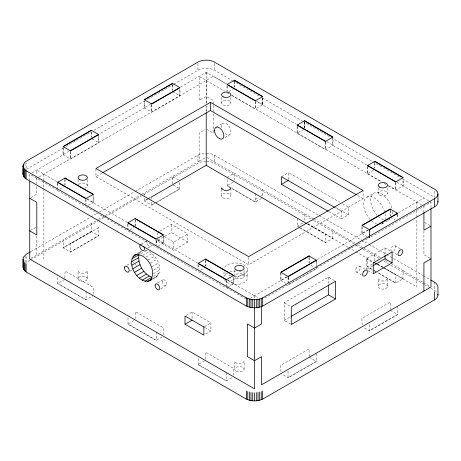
<?xml version="1.0" encoding="UTF-8"?>
<svg xmlns="http://www.w3.org/2000/svg" width="461" height="461" viewBox="0 0 461 461"><rect width="100%" height="100%" fill="white"/><g stroke="black" fill="none" stroke-linecap="round" stroke-linejoin="round"><path stroke-width="0.35" stroke-dasharray="2.31 1.73" d="M172.696 184.025L172.696 176.54L199.14 161.235L199.146 133.114L205.036 129.714M206.217 112.104L206.223 106.347L206.211 112M206.223 103.471L206.228 80.462L199.146 76.388L199.146 100.463L206.211 96.384L213.282 100.463L213.282 104.722M288.557 179.554L288.557 172.633L339.676 202.143M328.872 211.68L341.336 218.883L341.336 211.265L335.101 207.663M341.336 218.883L348.407 214.797L348.407 207.179L342.171 203.583M369.434 235.848L369.67 238.026M369.434 235.168L369.434 230.408M262.499 98.003L262.367 104.733L296.337 124.337M304.335 127.599L304.439 122.217M369.319 235.778L369.203 237.755L316.304 268.29L316.776 268.567L263.427 298.82M369.359 235.122L369.63 230.523M152.568 279.205C167.02 273.903 156.873 252.23 145.169 250.3M139.481 253.585L140.011 252.415L141.273 251.245M63.474 147.906L26.116 169.475L26.116 162.675M65.963 146.471L90.869 132.088M93.986 130.296L144.42 101.178L144.426 107.983L99.616 133.851M147.532 99.38L173.059 84.64M173.682 84.282L197.965 70.262A11.663 6.731 0 0 1 214.457 70.262L231.918 80.341M63.019 147.226L63.019 154.706L69.167 151.156M144.189 101.045L144.189 107.845L150.332 104.295M32.091 172.835L63.255 154.844L63.255 147.364M180.695 87.043L206.211 72.308L226.311 83.821M36.805 178.274L38.574 177.255M39.162 176.915L213.293 76.382L226.236 83.862M63.019 154.706L70.556 159.062L98.833 142.737L98.833 135.257M144.189 107.845L151.727 112.196L180.003 95.876L180.003 89.071M30.916 197.59L36.805 194.19L36.805 186.4M60.132 189.022L64.845 186.302M228.95 91.555L233.07 89.175M95.946 169.158L95.946 176.644L102.169 173.048M30.328 230.581L35.63 227.521M216.428 127L222.911 123.26M88.408 205.347L93.353 202.488L93.353 195.689M231.866 95.548L255.221 109.038L262.758 104.682L262.758 97.882M224.859 137.522L229.572 134.802M31.1 251.487L90.247 217.333M90.869 216.975L97.098 213.38M99.588 211.945L134.456 191.811M135.079 191.453L197.965 155.144L201.751 153.686L206.211 153.173M30.916 258.396L63.255 239.726L63.255 247.891L91.526 231.566L91.526 223.406L97.749 219.811M98.372 219.453L104.595 215.857M105.217 215.5L141.314 194.663M141.936 194.3L144.426 192.865L144.426 195.585M29.85 260.367L26.116 262.522L26.116 254.363M30.472 260.004L97.72 221.182M98.343 220.825L104.572 217.229M105.194 216.872L141.308 196.017M143.797 194.582L197.965 163.303A11.663 6.731 0 0 1 206.211 161.333M147.877 198.76L144.189 200.892L151.727 205.243L154.187 203.825M148.488 198.409L150.949 196.985M147.497 199.256L144.426 201.025L144.426 196.265M148.114 198.898L151.185 197.124M154.568 203.336L151.49 205.11L151.49 200.345M155.178 202.978L179.767 188.785L179.767 180.62M156.642 202.408L180.003 188.918L172.696 184.705M129.754 229.901L133.88 227.515M297.086 126.487L297.086 133.292L304.462 129.034M227.181 177.462L234.488 173.244L262.758 189.569L262.522 197.867M64.845 279.349L57.539 283.561L85.815 299.886L93.116 295.668M233.07 182.222L226.945 185.76L231.249 188.244M159.662 231.134L171.342 224.392L187.834 233.911L187.834 242.077L173.699 250.237L157.207 240.717L171.342 232.551L187.834 242.077M141.049 244.29L146.35 241.23M136.986 253.573L141.106 251.193M138 253.573L142.126 251.193M147.918 248.018L150.862 246.318M140.559 253.827L146.448 250.427M158.031 246.22L163.569 243.028L163.569 236.222M297.086 133.292L325.362 149.612L332.975 145.221L332.975 138.415M142.714 255.336L149.197 251.597M126.913 265.236L131.033 262.856M281.492 176.713L288.557 172.633M146.051 256.996L151.94 253.596M163.926 236.43L173.699 242.077L187.834 233.911M148.016 260.039L154.498 256.299M130.244 271.01L132.601 269.65M255.457 199.227L258.99 197.187M261.347 195.821L262.522 195.141M261.347 198.547L255.221 202.079L231.866 188.595M150.211 263.248L156.694 259.508M151.9 266.758L158.377 263.018M153.548 269.985L159.437 266.585M153.317 273.701L159.794 269.962M153.548 276.323L159.437 272.918M152.487 278.663L158.377 275.263M157.541 282.921L162.842 279.862M160.872 288.695L166.173 285.63M200.558 270.094L204.09 268.054M367.371 166.306L367.371 173.785L374.678 169.567M262.522 189.702L313.918 219.102M133.88 320.562L127.755 324.1L156.025 340.425L163.332 336.207M302.698 223.101L297.161 226.293L299.621 227.717M95.946 176.644L248.623 264.793L363.13 198.679L363.13 191.2M366.985 197.164L374.055 193.084M230.01 281.659L242.734 274.312M228.241 286.759L226.242 287.918L157.109 247.741M228.835 286.419L233.779 283.561L233.779 276.761M388.271 185.852L395.647 190.111L403.185 185.754L403.185 178.954M332.738 238.4L332.975 230.102L314.535 219.459M186.186 315.393L192.076 311.993L210.925 322.879L210.925 331.038L204.448 334.778M280.726 272.918L280.726 280.397L286.875 276.854M361.897 226.737L361.897 233.537L368.039 229.987M250.392 298.186L287.105 276.986M317.324 259.543L368.276 230.125M398.402 212.734L423.918 198M381.962 223.908L389.032 219.828M204.448 326.618L210.925 322.879M430.989 207.744L430.989 202.079L369.434 237.888L367.434 236.735M288.263 284.754L316.54 268.429L316.54 266.389M290.678 324.169L284.201 320.43L284.201 302.744L328.497 277.17L334.386 280.57M366.195 269.685L366.195 258.805L385.044 247.92L390.934 251.326M375.6 271.31L367.607 266.694L367.371 258.667L372.903 261.865M364.19 248.398L381.673 258.218M204.684 360.761L197.965 364.639L226.242 380.959L232.367 377.426M372.321 263.974L367.371 266.833L373.519 270.382M366.8 269.339L372.275 266.176M284.201 320.43L290.355 316.874M402.949 278.94L403.185 270.642L392.121 264.251M199.14 161.235L205.036 157.864M207.473 73.034L205.894 73.679L204.569 73.259M156.694 276.825L154.498 277.499L153.219 277.372M206.718 153.19L210.677 153.686L214.457 155.144L318.574 215.252M400.257 248.779L394.466 245.569A3.331 1.925 -60 0 0 392.115 246.929L391.625 247.643A3.331 1.925 -60 0 0 391.251 251.141M383.564 219.851L381.299 218.825A15.328 8.851 60 0 1 379.046 217.194M377.04 224.179L374.228 222.905A15.328 8.851 60 0 1 371.433 220.79M261.94 104.203L256.425 101.045L262.758 104.682M232.54 80.698L259.969 96.533M262.465 97.974L302.364 121.013M302.986 121.37L330.422 137.211M331.044 137.568L372.188 161.327M372.811 161.684L399.624 177.162M402.741 178.96L434.533 197.32L434.533 190.52M326.826 141.671L332.975 145.221M397.042 182.21L403.185 185.754M366.656 164.94L332.738 145.353L332.738 138.554M428.632 200.719L402.949 185.892L402.949 178.413M429.22 201.059L430.989 202.079M231.485 95.058L381.132 181.455M388.508 185.714L421.561 204.799M226.945 92.713L229.405 94.13M367.371 173.785L380.895 181.594M383.967 183.369L385.811 184.429M424.512 222.415L429.813 225.475M357.523 195.441L363.13 198.679M172.696 91.658L180.003 95.876M390.404 217.35L395.117 220.07M206.805 129.374L213.282 133.114L213.282 113.239M429.813 258.125L423.918 254.726L423.918 231.226M335.936 207.6L348.407 214.797M361.897 233.537L366.847 236.395M391.625 251.487L396.927 254.547M319.196 215.615L368.448 244.048M369.071 244.411L385.903 254.126M386.531 254.489L422.691 275.367M423.313 275.724L430.171 279.683M385.361 260.35L389.049 262.476M206.833 157.553L234.251 173.376L234.251 180.182M332.738 230.241L354.941 243.056M357.408 244.486L363.573 248.041M402.949 270.774L422.887 282.288M423.509 282.645L429.744 286.246M206.718 161.338A11.663 6.731 0 0 1 214.457 163.303L312.961 220.179M313.584 220.537L355.356 244.653M355.978 245.01L380.296 259.047M384.036 261.208L388.398 263.732M390.893 265.167L423.936 284.247M424.558 284.604L430.171 287.843M430.793 288.206L434.533 290.367A11.663 6.731 0 0 1 437.063 292.551M307.775 223.718L332.975 238.268L325.431 242.619L300.232 228.068M377.369 263.899L382.901 267.092M383.517 267.449L403.185 278.801L395.647 283.158L377.207 272.509M307.539 223.85L347.871 247.142M348.487 247.494L355.275 251.412M355.892 251.769L367.607 258.535M377.749 264.389L382.665 267.23M385.125 268.648L416.853 286.967L416.853 218.514M307.608 224.167L325.668 234.321L325.668 242.48L300.468 227.936M377.207 264.349L382.739 267.541M383.356 267.899L395.884 274.86L395.884 283.019L378.055 272.728M366.195 258.805L372.085 262.205M299.852 227.578L297.397 226.161L297.397 217.995M374.136 270.734L376.591 272.157M367.964 270.711L372.085 273.091M359.494 266.06L364.795 269.12M356.405 271.955L361.706 275.015M178.586 179.94L172.46 176.407L144.426 192.865M390.404 310.397L397.71 314.615L369.434 330.935L363.308 327.402M92.119 138.859L98.833 142.737M311.002 265.231L313.947 266.931M280.726 280.397L285.676 283.256M284.201 302.744L290.678 306.484M87.21 198.939L93.353 202.488M158.037 239.829L163.569 243.028M227.774 280.092L233.779 283.561M56.824 181.674L36.805 170.115L36.805 175.071M86.973 199.077L127.04 222.208M157.184 239.611L197.25 262.747M227.538 280.23L258.638 298.186M57.775 190.381L29.74 174.195L29.74 179.859M86.051 206.707L156.486 247.384M226.478 287.779L246.831 299.529M57.539 190.52L85.815 206.839M91.526 223.406L63.255 239.726M309.233 357.258L316.54 361.476L288.263 377.801L281.55 373.923M204.845 327.529L210.925 331.038M206.228 80.462L224.714 91.151M87.417 278.801L87.256 278.104A4.668 2.691 0 0 0 79.753 276.738A4.668 2.691 0 0 0 80.779 281.245A4.668 2.691 0 0 0 87.417 278.801L87.417 270.642C86.322 274.33 79.177 274.33 78.088 270.642L78.088 278.801M156.302 240.463L156.412 244.612M397.474 214.63L397.474 218.71M369.198 230.27L369.198 235.035M434.533 282.201L434.533 290.367M423.918 206.159L423.918 211.824M416.853 202.079L416.853 207.796M416.853 210.654L416.853 217.799M397.71 214.083L397.71 218.168M397.474 306.317L397.474 314.477L369.198 330.802L369.198 322.637M395.884 182.493L395.884 189.972M395.647 182.625L395.647 190.111M390.404 210.55L390.404 215.99M390.404 309.717L390.167 302.099L361.897 318.424L362.133 325.357M390.167 210.412L390.167 215.852M387.586 187.932L387.586 193.372A4.668 2.691 0 0 1 380.59 195.706A4.668 2.691 0 0 1 380.59 191.044A4.668 2.691 0 0 1 387.586 193.372M387.586 286.419A4.668 2.691 0 0 0 380.59 284.085A4.668 2.691 0 0 0 380.59 288.753A4.668 2.691 0 0 0 387.586 286.419L387.586 278.26C386.497 281.948 379.351 281.948 378.256 278.26L378.256 286.419M385.044 247.92L385.044 254.726M378.256 187.932L378.256 193.372M374.914 163.309L374.914 168.075M374.678 162.768L374.678 168.207M374.678 254.455L374.678 261.254M369.67 230.546L369.67 236.666M367.607 166.847L367.607 173.647M362.133 226.87L362.133 233.675M328.497 277.17L328.497 284.241M325.599 141.994L325.599 149.479M325.362 142.132L325.362 149.612M316.54 260.269L316.54 265.709M316.304 261.491L316.304 265.571M316.304 353.858L316.304 361.338L288.027 377.663L288.027 369.503M309.233 257.411L309.233 262.851M309.233 356.578L308.997 348.96L280.726 365.285L280.962 372.223M308.997 257.273L308.997 262.718M304.698 122.096L304.698 128.216M304.462 122.228L304.462 127.674M304.462 213.916L304.462 221.395M297.322 126.354L297.322 133.154M288.5 277.407L288.5 281.487M288.263 277.268L288.263 283.394M288.027 277.136L288.027 282.576M280.962 273.056L280.962 280.536M262.522 98.014L262.522 104.82M255.457 101.42L255.457 108.9M255.457 193.781L255.457 201.947L227.181 185.622L227.181 178.142M255.221 101.553L255.221 109.038M254.512 295.806L254.512 298.665M248.623 257.307L248.623 264.793M247.327 269.691L247.327 277.85M244.1 270.094L244.1 276.214M244.1 369.261L244.1 361.101C243.005 364.789 235.865 364.789 234.77 361.101L234.77 369.261M234.77 270.094L234.77 276.214M234.488 81.557L234.488 86.996M234.251 81.015L234.251 87.135M233.543 276.894L233.543 283.699M233.543 375.387L233.779 368.448L205.508 352.123L205.272 359.741M230.903 97.473L230.903 102.912A4.668 2.691 0 0 1 223.908 105.246A4.668 2.691 0 0 1 223.908 100.579A4.668 2.691 0 0 1 230.903 102.912M230.903 188.48L230.903 195.96M227.181 85.775L227.181 91.215M226.945 85.907L226.945 91.353M226.478 280.3L226.478 285.059M226.478 372.661L226.478 380.826L198.201 364.501L198.201 356.341M226.242 280.432L226.242 286.558M224 271.731L224 276.491M221.574 97.473L221.574 102.912M221.574 189.16L221.574 195.96M214.457 63.457L214.457 70.262M214.457 155.144L214.457 163.303M213.282 105.436L213.282 112.53M206.211 72.308L206.211 103.483M205.508 260.436L205.508 266.556M205.272 260.574L205.272 266.014M198.201 264.654L198.201 269.414M197.965 63.457L197.965 70.262M197.965 155.144L197.965 163.303M197.965 264.793L197.965 268.872M192.076 311.993L192.076 320.153M179.767 89.618L179.767 95.738M173.699 242.077L173.699 250.237M172.696 84.853L172.696 90.298M172.46 84.72L172.46 90.16M171.342 224.392L171.342 232.551M163.332 236.36L163.332 243.16M163.332 334.847L163.569 327.909L135.292 311.584L135.056 319.202M157.207 232.551L157.207 237.311M156.262 240.44L156.262 245.2M156.262 332.127L156.262 340.287L127.991 323.962L127.991 316.482M156.025 240.579L156.025 246.018M151.727 104.716L151.727 112.196M151.49 104.578L151.49 112.063M151.49 196.945L151.49 199.665M135.292 219.903L135.292 226.023M135.056 220.035L135.056 226.155M127.991 224.115L127.991 228.881M127.755 224.253L127.755 229.693M98.596 135.119L98.596 142.599M93.116 195.821L93.116 202.627M93.116 294.308L93.353 287.37L65.082 271.051L64.845 278.669M91.526 131.719L91.526 137.159M91.29 132.261L91.29 137.021M87.417 179.634L87.417 185.754M86.051 199.221L86.051 203.987M86.051 291.588L86.051 299.754L57.775 283.429L57.775 275.263M85.815 199.359L85.815 205.479M78.088 179.634L78.088 184.394M70.556 151.577L70.556 159.062M70.32 151.444L70.32 158.924M65.082 179.364L65.082 184.803M64.845 179.496L64.845 184.942M57.775 183.582L57.775 187.662M57.539 183.034L57.539 189.16M43.876 174.195L43.876 179.911M43.876 180.626L43.876 187.771M43.876 188.486L43.876 259.076M36.805 177.9L36.805 183.57M36.805 236.026L36.805 254.996M25.044 163.494L25.044 168.259M25.044 255.861L25.044 261.986M78.71 184.412A4.668 2.691 0 0 1 86.051 183.853A4.668 2.691 0 0 1 85.083 188.088M141.515 244.532A3.331 1.925 60 0 1 142.737 245.24M151.548 244.791A3.331 1.925 60 0 1 148.886 245.955A3.331 1.925 60 0 1 146.921 241.414M133.269 262.084A3.331 1.925 60 0 1 133.88 262.344M135.546 264.101A3.331 1.925 60 0 1 136.156 265.674M221.689 127.812A6.661 3.849 60 0 1 226.103 123.513A6.661 3.849 60 0 1 230.857 132.797A6.661 3.849 60 0 1 224.248 132.814M394.956 245.719A3.331 1.925 -60 0 1 395.469 248.387A3.331 1.925 -60 0 1 393.291 251.326M389.989 219.171A15.328 8.851 60 0 1 387.943 220.249M377.173 215.379A15.328 8.851 60 0 1 374.228 192.998A15.328 8.851 60 0 1 391.81 208.372M392.346 211.668A15.328 8.851 60 0 1 392.207 214.849M383.35 222.842A15.328 8.851 60 0 1 379.68 224.519M370.102 219.465A15.328 8.851 60 0 1 367.158 197.078A15.328 8.851 60 0 1 384.739 212.452M385.004 213.65A15.328 8.851 60 0 1 385.021 219.505M239.265 271.448A11.663 6.731 0 0 1 245.765 281.216L243.909 282.61A11.663 6.731 0 0 1 224.398 279.591M224.398 276.11A11.663 6.731 0 0 1 227.417 273.091M229.832 272.019A11.663 6.731 0 0 1 235.663 271.12M234.447 276.387A11.663 6.731 0 0 0 243.909 274.451L245.765 273.056A11.663 6.731 0 0 0 243.909 264.925A11.663 6.731 0 0 0 229.832 263.859L227.417 264.925A11.663 6.731 0 0 0 224.398 267.945M230.921 275.839A11.663 6.731 0 0 1 224.398 271.431M356.63 267.518L356.169 268.25A3.331 1.925 -60 0 0 356.739 272.042A3.331 1.925 -60 0 0 360.15 268.711A3.331 1.925 -60 0 0 358.393 266.078L356.63 267.518M91.29 231.428L63.019 247.753L70.556 252.109L98.833 235.784L91.29 231.428M98.833 227.619L70.32 243.811L70.32 251.971L98.596 235.646L98.833 227.619M222.94 197.867A4.668 2.691 0 0 0 230.748 196.657A4.668 2.691 0 0 0 225.031 193.361A4.668 2.691 0 0 0 222.94 197.867M236.136 371.168A4.668 2.691 0 0 0 243.938 369.958A4.668 2.691 0 0 0 238.228 366.662A4.668 2.691 0 0 0 236.136 371.168M162.151 281.389A3.331 1.925 60 0 0 165.689 285.785A3.331 1.925 60 0 0 165.689 281.072A3.331 1.925 60 0 0 162.151 281.389M236.136 278.121A4.668 2.691 0 0 0 243.938 276.911A4.668 2.691 0 0 0 238.228 273.615A4.668 2.691 0 0 0 236.136 278.121"/><path stroke-width="0.69" d="M151.49 196.945L206.211 165.315L206.217 112.824M328.244 211.322L281.492 184.331L281.492 176.713L334.479 207.306M151.392 279.885C139.222 287.405 124.142 261.658 135.805 254.253M144.869 281.331L151.94 277.251C143.308 273.943 137.499 263.888 138.951 254.754L131.886 258.84M23.05 166.029L24.185 163.038L26.116 161.315L197.965 62.097A11.663 6.731 0 0 1 214.457 62.097L434.533 189.16A11.663 6.731 0 0 1 434.533 198.679L434.533 206.839L262.684 306.058C257.601 308.426 251.429 308.426 246.341 306.058L26.116 178.908C21.448 176.333 23.332 170.276 23.05 166.029L23.557 168.063L26.116 170.749L246.341 297.898C251.429 300.267 257.601 300.267 262.684 297.898L434.533 198.679M23.05 174.195L23.177 173.169M437.852 294.245A11.663 6.731 0 0 1 434.533 299.886L262.684 399.105C257.601 401.473 251.429 401.473 246.341 399.105L26.116 271.955L23.557 269.27L23.177 266.216M230.903 187.8C229.814 191.488 222.669 191.488 221.574 187.8L221.574 189.16M149.623 280.905C158.14 271.932 146.661 252.046 134.629 254.933M63.255 146.679L91.526 130.359M144.426 99.818L172.696 83.493M70.32 150.764L98.596 134.439M151.49 103.898L179.767 87.578M210.452 102.371L95.946 168.478L248.623 256.627L363.13 190.52L210.452 102.371L210.452 110.531L356.278 194.721M102.791 172.691L210.452 110.531M30.472 251.844L26.116 254.363L23.557 257.048L23.177 258.051L23.177 268.267M132.941 256.495L137.067 254.115M131.523 261.796L138.594 257.716M131.886 265.173L138.951 261.093M132.941 268.74L140.011 264.66M281.492 184.331L288.557 180.245M134.629 272.249L141.7 268.169M136.825 275.459L143.895 271.379M139.383 278.162L146.448 274.082M142.126 280.161L149.197 276.081M147.428 281.585L152.142 278.865M204.235 327.177L185.005 316.073L185.005 324.239L192.076 320.153M280.962 272.376L309.233 256.051M362.133 225.51L390.404 209.19M288.027 276.456L316.304 260.131M369.198 229.59L397.474 213.27M430.989 226.155L423.918 230.241L423.918 212.533M372.886 265.824L385.044 258.805L392.115 262.885L392.115 252.006L373.266 262.885L373.266 273.771L392.115 262.885M290.966 316.523L328.497 294.856L335.568 298.935L335.568 281.25L291.271 306.824L291.271 324.509L335.568 298.935M430.989 258.805L423.918 262.885L423.918 291.047M234.251 80.335L262.522 96.654M304.462 120.868L332.738 137.194M374.678 161.408L402.949 177.733M227.181 84.415L255.457 100.74M367.607 165.487L395.884 181.813M297.322 124.994L325.599 141.314M430.793 280.046L435.541 282.864L437.552 285.221L437.95 286.967L437.95 295.126M306.381 223.458L206.211 165.315M373.519 262.217L376.591 263.992M64.845 178.136L93.116 194.461M135.056 218.675L163.332 235.001M205.272 259.215L233.543 275.534M57.775 182.222L86.051 198.541M127.991 222.755L156.262 239.08M198.201 263.294L226.478 279.62M29.74 198.27L36.805 202.35L36.805 235.001L29.74 230.921M185.005 324.239L203.854 335.118L203.854 326.958M437.95 193.92L437.95 202.079M434.533 291.727L434.533 299.886M430.989 208.453L430.989 286.967L261.583 384.768L261.583 356.612L254.512 360.692L247.448 356.612L247.448 323.962L254.512 328.042L261.583 323.962L261.583 306.26M385.044 255.406L385.044 258.805M328.497 284.95L328.497 294.856M262.684 297.898L262.684 306.058M262.684 390.94L262.684 399.105M261.26 298.515L261.26 306.68M261.26 391.562L261.26 399.722M259.699 299.01L259.699 307.176M259.699 392.057L259.699 400.217M258.033 299.373L258.033 307.533M258.033 392.42L258.033 400.58M256.293 299.592L256.293 307.752M256.293 392.639L256.293 400.799M254.512 299.667L254.512 388.853L29.74 259.076L29.74 181.277M254.512 392.714L254.512 400.874M252.737 299.592L252.737 307.752M252.737 392.639L252.737 400.799M250.997 299.373L250.997 307.533M250.997 392.42L250.997 400.58M249.326 299.01L249.326 307.176M249.326 392.057L249.326 400.217M247.764 298.515L247.764 306.68M247.764 391.562L247.764 399.722M246.341 297.898L246.341 306.058M246.341 390.94L246.341 399.105M26.116 170.749L26.116 178.908M26.116 263.796L26.116 271.955M25.044 169.93L25.044 178.09M25.044 262.972L25.044 271.137M24.185 169.026L24.185 177.185M24.185 262.073L24.185 270.232M23.557 168.063L23.557 176.223M23.557 261.11L23.557 269.27M23.177 165.003L23.177 175.22M23.05 259.076L23.05 267.242M437.852 201.203A11.663 6.731 0 0 1 434.533 206.839M143.792 246.554A3.331 1.925 60 0 1 143.792 250.398A3.331 1.925 60 0 1 140.461 248.479A3.331 1.925 60 0 1 140.461 244.63M363.694 271.598L363.239 272.336A3.331 1.925 -60 0 0 363.804 276.122A3.331 1.925 -60 0 0 367.215 272.791A3.331 1.925 -60 0 0 365.464 270.158L363.694 271.598M399.18 251.009L398.69 251.723A3.331 1.925 -60 0 0 398.69 255.567A3.331 1.925 -60 0 0 402.027 253.648A3.331 1.925 -60 0 0 402.027 249.799L401.537 249.649A3.331 1.925 -60 0 0 399.18 251.009M91.29 130.221L63.019 146.546L70.556 150.897L98.833 134.577L91.29 130.221M172.46 83.36L144.189 99.685L151.727 104.036L180.003 87.711L172.46 83.36M65.082 178.004L57.539 182.354L85.815 198.679L93.353 194.329L65.082 178.004M234.488 80.197L226.945 84.547L255.221 100.873L262.758 96.522L234.488 80.197M135.292 218.537L127.755 222.894L156.025 239.219L163.569 234.862L135.292 218.537M304.698 120.736L297.086 125.127L325.362 141.452L332.975 137.055L304.698 120.736M205.508 259.076L197.965 263.427L226.242 279.752L233.779 275.401L205.508 259.076M374.914 161.269L367.371 165.626L395.647 181.945L403.185 177.594L374.914 161.269M308.997 255.913L280.726 272.238L288.263 276.588L316.54 260.269L308.997 255.913M390.167 209.052L361.897 225.377L369.434 229.728L397.71 213.403L390.167 209.052M236.136 269.962A4.668 2.691 0 0 0 243.938 268.751A4.668 2.691 0 0 0 238.228 265.455A4.668 2.691 0 0 0 236.136 269.962M379.622 187.114A4.668 2.691 0 0 0 387.43 185.91A4.668 2.691 0 0 0 381.714 182.608A4.668 2.691 0 0 0 379.622 187.114M79.453 179.496A4.668 2.691 0 0 0 87.256 178.292A4.668 2.691 0 0 0 81.545 174.996A4.668 2.691 0 0 0 79.453 179.496M223.908 97.087A4.668 2.691 0 0 0 230.903 94.753A4.668 2.691 0 0 0 223.908 92.419A4.668 2.691 0 0 0 223.908 97.087M155.086 285.468A3.331 1.925 60 0 0 158.619 289.865A3.331 1.925 60 0 0 158.619 285.152A3.331 1.925 60 0 0 155.086 285.468M124.453 267.783A3.331 1.925 60 0 0 127.991 272.18A3.331 1.925 60 0 0 127.991 267.466A3.331 1.925 60 0 0 124.453 267.783M214.457 130.394A6.661 3.849 60 0 0 221.528 139.187A6.661 3.849 60 0 0 221.528 129.76A6.661 3.849 60 0 0 214.457 130.394"/></g></svg>
